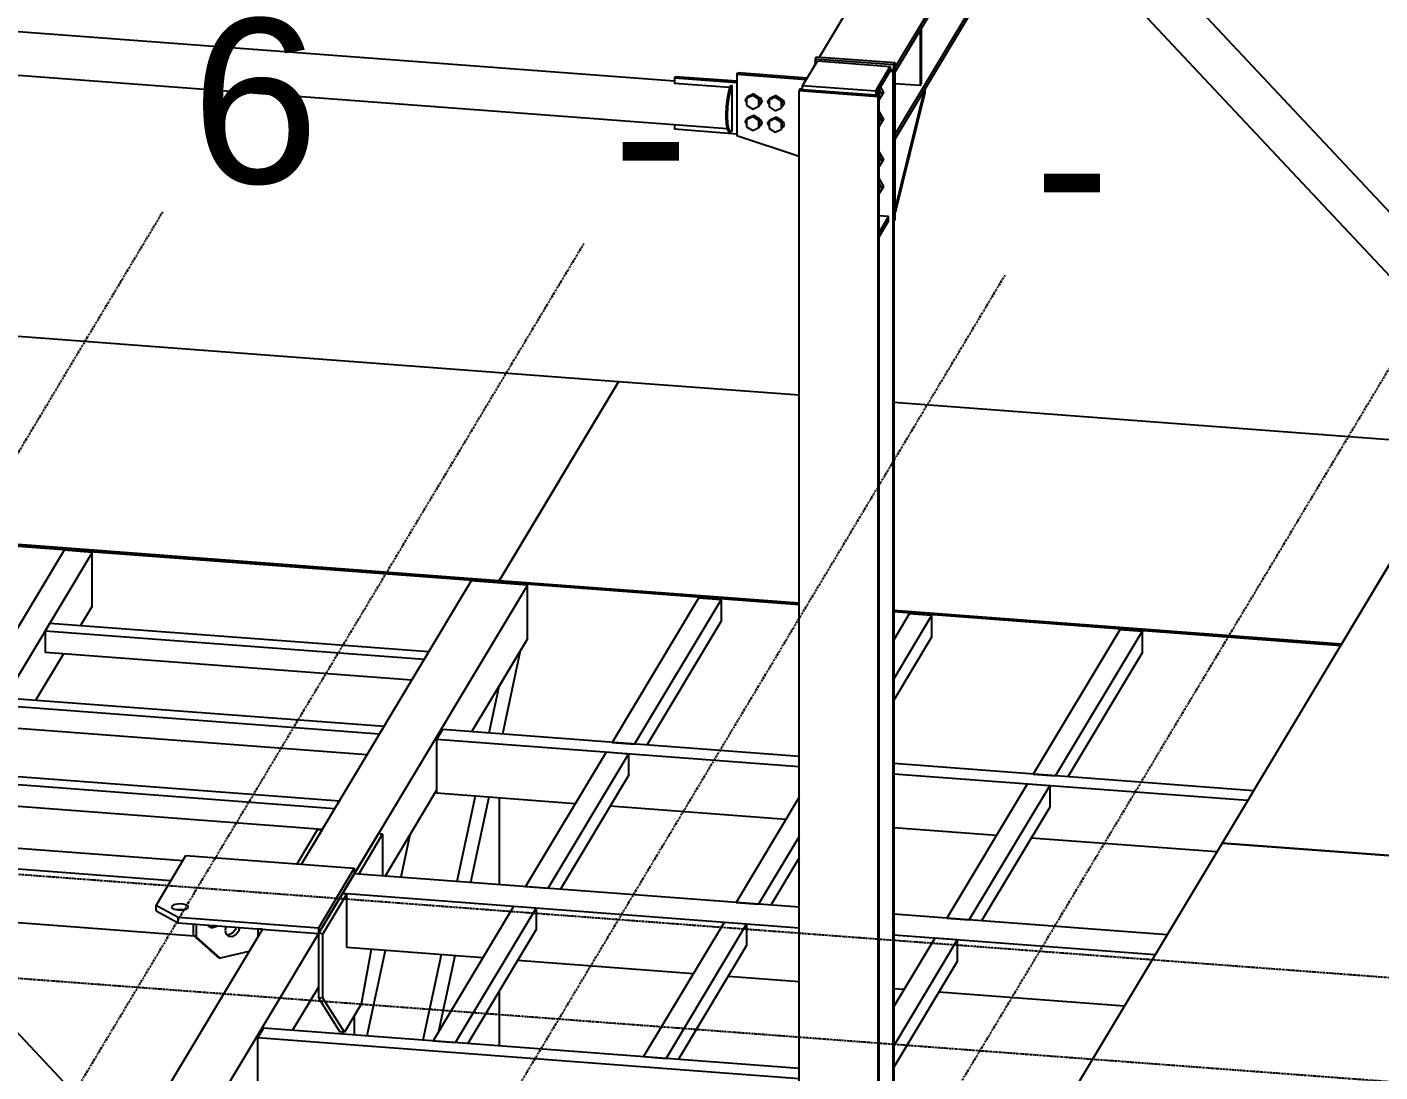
# Model space of a CAD drawing. Header units: millimetres. Extents: x -57554 to 16546, y 2142 to 98430.
# Drawn here: x -40000 to -37643, y 93065 to 94885 of the extents above; entities that cross this region are included whole.
import ezdxf

# ---------------------------------------------------------------- set-up
doc = ezdxf.new("R2010")
doc.units = ezdxf.units.MM
doc.linetypes.add('DXK_LINE_DOT3', pattern=[5.9187, 2.979, -0.9799, 0.9799, -0.9799])
doc.styles.add('Arial', font='ARIAL.TTF', dxfattribs={"height": 0.2})

msp = doc.modelspace()

# ---------------------------------------------------------------- linework, layer by layer
at = {"color": 2, "linetype": 'Continuous'}
for p, q in [((-37201, 97196.5), (-38619.2, 94832.6)), ((-38487.7, 94813.4), (-37064.1, 97186.2)), ((-38487.7, 94805.4), (-37064.1, 97178.2)), ((-38487.7, 94696.9), (-37064.1, 97069.7)), ((-38487.7, 94689), (-37064.1, 97061.8)), ((-37350.8, 94268.8), (-38197.9, 95172)), ((-37339.3, 94145.4), (-38238.6, 95104.1)), ((-38871.9, 94790.5), (-41360.5, 94977.9)), ((-38779.9, 94707.3), (-41462.1, 94909.3)), ((-38443.6, 94878.8), (-38443.6, 94782.7)), ((-38441.9, 94881.6), (-38441.9, 94785.5)), ((-38622.8, 94825.6), (-38648.4, 94783)), ((-38626.7, 94820.2), (-38628.4, 94817.3)), ((-38628.4, 94817.3), (-38627.8, 94817.2)), ((-38628.4, 94817.3), (-38628.4, 94816.2)), ((-38624.6, 94833), (-38626.7, 94829.5)), ((-38626.7, 94829.5), (-38489.7, 94819.2)), ((-38626.7, 94829.5), (-38626.7, 94820.2)), ((-38626.7, 94820.2), (-38626.1, 94820.2)), ((-38624.6, 94833), (-38487.7, 94822.7)), ((-38622.8, 94825.6), (-38495.7, 94816)), ((-38521.2, 94773.4), (-38495.7, 94816)), ((-38495.7, 94816), (-38495.7, 94808.5)), ((-38489.7, 94819.2), (-38487.7, 94822.7)), ((-38489.7, 94545.2), (-38489.7, 94819.2)), ((-38487.7, 94822.7), (-38487.7, 94548.7)), ((-38871.9, 94795.4), (-38870.3, 94798.1)), ((-38763.1, 94787.2), (-38871.9, 94795.4)), ((-38871.9, 94795.4), (-38871.9, 94786.5)), ((-38763.1, 94790.1), (-38870.3, 94798.1)), ((-38763.1, 94802), (-38761.4, 94804.8)), ((-38642.4, 94792.9), (-38763.1, 94802)), ((-38763.1, 94802), (-38763.1, 94695.4)), ((-38640.7, 94795.7), (-38761.4, 94804.8)), ((-38521.2, 94765.9), (-38495.7, 94808.5)), ((-38491.5, 94806.9), (-38496.4, 94807.3)), ((-38489.7, 94809.9), (-38495.7, 94810.3)), ((-38489.7, 94809.9), (-38491.5, 94806.9)), ((-38491.5, 94806.9), (-38491.5, 91692.9)), ((-38489.7, 94809.9), (-38489.7, 91695.9)), ((-38487.7, 94805.4), (-38487.7, 94813.4)), ((-38775.6, 94779.3), (-38871.9, 94786.5)), ((-38776.7, 94776.4), (-38779.6, 94762.9)), ((-38774.1, 94783.1), (-38776.7, 94776.4)), ((-38776.7, 94762.7), (-38773.8, 94776.2)), ((-38774.1, 94783.1), (-38771.2, 94782.9)), ((-38773.8, 94776.2), (-38771.2, 94782.9)), ((-38771.2, 94703.8), (-38771.2, 94782.9)), ((-38652.6, 94777.1), (-38654.3, 94774.1)), ((-38654.3, 94774.1), (-38517.4, 94763.8)), ((-38654.3, 91519.8), (-38654.3, 94774.1)), ((-38648.4, 94776.7), (-38652.6, 94777.1)), ((-38648.4, 94783), (-38521.2, 94773.4)), ((-38648.4, 94775.5), (-38648.4, 94783)), ((-38521.2, 94765.9), (-38648.4, 94775.5)), ((-38521.2, 94773.4), (-38521.2, 94765.9)), ((-38515.6, 94766.7), (-38520.5, 94767.1)), ((-38443.6, 94782.7), (-38487.7, 94786)), ((-38436.5, 94774.2), (-38487.7, 94567.1)), ((-38486.8, 94561.4), (-38435.7, 94768.6)), ((-38443.6, 94782.7), (-38441.9, 94785.5)), ((-38436.5, 94774.2), (-38435.7, 94775.6)), ((-38435.7, 94775.6), (-38435.7, 94768.6)), ((-38781.6, 94746.6), (-38782.2, 94730)), ((-38779.6, 94762.9), (-38781.6, 94746.6)), ((-38779.3, 94729.8), (-38778.6, 94746.4)), ((-38778.6, 94746.4), (-38776.7, 94762.7)), ((-38517.4, 94763.8), (-38515.6, 94766.7)), ((-38517.4, 94763.8), (-38517.4, 91649.8)), ((-38515.6, 94766.7), (-38515.6, 91652.7)), ((-38782.2, 94730), (-38781.6, 94715.8)), ((-38782.2, 94730), (-38779.3, 94729.8)), ((-38778.6, 94715.6), (-38779.3, 94729.8)), ((-38871.9, 94714.2), (-38871.9, 94706.5)), ((-38763.1, 94698.3), (-38871.9, 94706.5)), ((-38781.6, 94715.8), (-38779.6, 94705.9)), ((-38779.6, 94705.9), (-38776.7, 94702.1)), ((-38776.7, 94705.7), (-38778.6, 94715.6)), ((-38773.8, 94701.8), (-38776.7, 94705.7)), ((-38776.7, 94702.1), (-38773.8, 94701.8)), ((-38771.2, 94703.8), (-38773.8, 94701.8)), ((-38487.7, 94689), (-38487.7, 94696.9)), ((-38654.3, 94659.4), (-38763.1, 94695.4)), ((-38806.2, 91843), (-41406.9, 94615.8)), ((-38498.6, 94554.7), (-38515.6, 94556)), ((-38486.8, 94561.4), (-38487.7, 94567.1)), ((-38486.8, 94561.4), (-38487.7, 94561.5)), ((-38498.6, 94554.7), (-38515.6, 94526.3)), ((-38498.6, 94547.2), (-38515.6, 94518.8)), ((-38498.6, 94547.2), (-38498.6, 94554.7)), ((-38489.7, 94545.2), (-38487.7, 94548.7)), ((-38969, 94266.9), (-40106.7, 94352.5)), ((-39176.9, 93920.3), (-38969, 94266.9)), ((-38969, 94266.9), (-39176.9, 93920.3)), ((-38654.3, 94243.2), (-38969, 94266.9)), ((-37501.8, 94156.4), (-38489.7, 94230.8)), ((-37501.8, 94156.4), (-37709.7, 93809.8)), ((-39176.9, 93920.3), (-40644.1, 94030.8)), ((-40644.1, 94029.4), (-39176.9, 93918.9)), ((-40644.1, 94028), (-39176.9, 93917.5)), ((-39935, 93973.2), (-40236.4, 93470.7)), ((-39886.1, 93969.5), (-40187.5, 93467)), ((-39886.1, 93969.5), (-39935, 93973.2)), ((-39886.1, 93876), (-39886.1, 93969.5)), ((-37605.7, 93983.1), (-37917.6, 93463.3)), ((-39225.8, 93919.8), (-39521.9, 93426.2)), ((-39128, 93912.4), (-39225.8, 93919.8)), ((-39176.9, 93917.5), (-39176.9, 93920.3)), ((-38654.3, 93881), (-39176.9, 93920.3)), ((-39176.9, 93917.5), (-39176.9, 93920.3)), ((-39176.9, 93918.9), (-39176.9, 93916.1)), ((-38654.3, 93879.6), (-39176.9, 93918.9)), ((-39176.9, 93918.9), (-39176.9, 93916.1)), ((-39128, 93912.4), (-39759.7, 92859.6)), ((-38654.3, 93878.2), (-39176.9, 93917.5)), ((-39128, 93818.9), (-39128, 93912.4)), ((-39886.1, 93876), (-39906.2, 93842.4)), ((-38829.7, 93890), (-38980.4, 93638.7)), ((-38941.3, 93635.8), (-38790.5, 93887)), ((-38790.5, 93887), (-38829.7, 93890)), ((-38790.5, 93887), (-38790.5, 93849.6)), ((-38790.5, 93849.6), (-38919.8, 93634.1)), ((-37709.7, 93809.8), (-38489.7, 93868.6)), ((-37710.5, 93808.5), (-38489.7, 93867.2)), ((-37711.3, 93807.1), (-38489.7, 93865.8)), ((-38462.8, 93862.3), (-38489.7, 93817.5)), ((-38423.7, 93859.4), (-38489.7, 93749.4)), ((-38423.7, 93859.4), (-38462.8, 93862.3)), ((-38423.7, 93859.4), (-38423.7, 93822)), ((-39968.2, 93832.6), (-39959.9, 93846.5)), ((-39307.9, 93782.9), (-39968.2, 93832.6)), ((-39968.2, 93832.6), (-39968.2, 93795.2)), ((-39959.9, 93846.5), (-39299.6, 93796.8)), ((-38096, 93834.7), (-38246.8, 93583.5)), ((-38207.7, 93580.5), (-38056.9, 93831.8)), ((-38056.9, 93831.8), (-38096, 93834.7)), ((-38056.9, 93831.8), (-38056.9, 93794.4)), ((-39128, 93818.9), (-39225, 93657.1)), ((-38423.7, 93822), (-38489.7, 93712)), ((-39936, 93792.8), (-39984.2, 93712.5)), ((-39329.4, 93747.1), (-39968.2, 93795.2)), ((-39299.6, 93796.8), (-39307.9, 93782.9)), ((-39140.4, 93798.2), (-39177.9, 93735.7)), ((-39140.4, 93798.2), (-39171.5, 93653.1)), ((-38056.9, 93794.4), (-38186.2, 93578.9)), ((-39177.9, 93735.7), (-39195.2, 93654.9)), ((-40037.8, 93716.5), (-39377.6, 93666.8)), ((-39385.9, 93652.9), (-40046.1, 93702.7)), ((-39407.4, 93617.2), (-40046.1, 93665.3)), ((-39377.6, 93666.8), (-39385.9, 93652.9)), ((-39275.8, 93661), (-39286.2, 93643.6)), ((-38654.3, 93614.2), (-39275.8, 93661)), ((-38654.3, 93596), (-39286.2, 93643.6)), ((-39286.2, 93643.6), (-39286.2, 93550.1)), ((-38980.4, 93638.7), (-38941.3, 93635.8)), ((-38990.8, 93621.4), (-39131.1, 93387.5)), ((-39092, 93384.5), (-38951.7, 93618.4)), ((-38951.7, 93618.4), (-38990.8, 93621.4)), ((-38951.7, 93618.4), (-38951.7, 93581)), ((-37862.8, 93554.5), (-38489.7, 93601.8)), ((-39463.9, 93523), (-40124.1, 93572.7)), ((-40115.8, 93586.6), (-39455.5, 93536.9)), ((-38951.7, 93581), (-39070.5, 93382.9)), ((-37873.2, 93537.2), (-38489.7, 93583.6)), ((-38257.2, 93566.1), (-38397.5, 93332.2)), ((-38218, 93563.2), (-38257.2, 93566.1)), ((-38246.8, 93583.5), (-38207.7, 93580.5)), ((-39286.2, 93555.2), (-39375.8, 93405.9)), ((-39044.5, 93531.9), (-39286.2, 93550.1)), ((-39218.8, 93545), (-39250.6, 93396.5)), ((-39195.1, 93543.3), (-39226.9, 93394.7)), ((-39176.9, 93541.9), (-39176.9, 93390.9)), ((-39176.9, 93541.9), (-39176.9, 93390.9)), ((-38654.3, 93543.2), (-38764.3, 93359.8)), ((-38358.4, 93329.3), (-38218, 93563.2)), ((-38218, 93563.2), (-38218, 93525.8)), ((-39485.3, 93487.2), (-40124.1, 93535.3)), ((-39455.5, 93536.9), (-39463.9, 93523)), ((-38677.7, 93504.3), (-38983.9, 93527.3)), ((-38218, 93525.8), (-38336.9, 93327.7)), ((-39728.3, 93432.4), (-40340.2, 93478.5)), ((-39493.5, 93487.2), (-39529.7, 93426.8)), ((-39485.7, 93486.6), (-39521.9, 93426.2)), ((-39493.5, 93487.2), (-39485.7, 93486.6)), ((-39387.9, 93479.2), (-39429.5, 93409.9)), ((-39421.6, 93409.3), (-39380.1, 93478.7)), ((-39380.1, 93478.7), (-39387.9, 93479.2)), ((-39380.1, 93478.7), (-39380.1, 93406.2)), ((-39332.6, 93477.9), (-39348.4, 93403.8)), ((-38654.3, 93475), (-38725.2, 93356.9)), ((-38310.9, 93476.7), (-38489.7, 93490.1)), ((-37926.9, 93447.8), (-38250.3, 93472.1)), ((-37917.6, 93463.3), (-38229.5, 92943.5)), ((-37917.6, 93463.3), (-36939.4, 93389.6)), ((-36939.4, 93389.6), (-37917.6, 93463.3)), ((-39749.1, 93397.8), (-40303.6, 93439.5)), ((-39774.9, 93354.7), (-39722.9, 93441.4)), ((-39722.9, 93441.4), (-39429.5, 93419.3)), ((-38654.3, 93437.6), (-38703.7, 93355.3)), ((-39429.5, 93419.3), (-39491.8, 93315.3)), ((-39491.8, 93306), (-39429.5, 93409.9)), ((-39429.5, 93409.9), (-39450.3, 93375.3)), ((-39429.5, 93419.3), (-39429.5, 93409.9)), ((-38654.3, 93351.6), (-39429.5, 93409.9)), ((-39421.6, 93409.3), (-39429.5, 93409.9)), ((-39131.1, 93387.5), (-39092, 93384.5)), ((-39736.4, 93333.7), (-39774.9, 93354.7)), ((-39774.9, 93345.4), (-39774.9, 93354.7)), ((-39744.3, 93355.5), (-39747.8, 93353.1)), ((-39747.8, 93353.1), (-39747.4, 93350.3)), ((-39737.7, 93357), (-39744.3, 93355.5)), ((-39730, 93357.2), (-39737.7, 93357)), ((-39723.1, 93355.9), (-39730, 93357.2)), ((-39718.8, 93353.6), (-39723.1, 93355.9)), ((-39718.4, 93350.9), (-39718.8, 93353.6)), ((-39450.3, 93375.3), (-39491.8, 93306)), ((-39442.4, 93374.7), (-39484, 93305.4)), ((-38654.3, 93315.3), (-39450.3, 93375.3)), ((-39450.3, 93375.3), (-39442.4, 93374.7)), ((-39442.4, 93281.2), (-39442.4, 93374.7)), ((-38764.3, 93359.8), (-38725.2, 93356.9)), ((-39708.3, 93301.2), (-40209.3, 93338.9)), ((-39774.9, 93345.4), (-39736.4, 93324.4)), ((-39747.4, 93350.3), (-39743.1, 93348)), ((-39743.1, 93348), (-39736.2, 93346.8)), ((-39739.3, 93347.3), (-39737.7, 93347.7)), ((-39737.7, 93347.7), (-39730, 93347.8)), ((-39491.8, 93315.3), (-39736.4, 93333.7)), ((-39736.4, 93324.4), (-39736.4, 93333.7)), ((-39736.2, 93346.8), (-39728.5, 93346.9)), ((-39730, 93347.8), (-39726.9, 93347.3)), ((-39728.5, 93346.9), (-39722, 93348.4)), ((-39722, 93348.4), (-39718.4, 93350.9)), ((-39151.9, 93352.8), (-39292.3, 93118.9)), ((-39253.1, 93115.9), (-39112.8, 93349.9)), ((-39112.8, 93349.9), (-39151.9, 93352.8)), ((-39112.8, 93349.9), (-39112.8, 93312.5)), ((-38013.6, 93303.3), (-38489.7, 93339.2)), ((-38397.5, 93332.2), (-38358.4, 93329.3)), ((-39589.6, 93313.3), (-39822, 92926)), ((-39736.4, 93324.4), (-39491.8, 93306)), ((-39710.4, 93322.4), (-39710.4, 93303)), ((-39705, 93322), (-39705, 93300.1)), ((-39684, 93320.4), (-39684, 93318.9)), ((-39678.6, 93315.9), (-39684, 93318.9)), ((-39671.8, 93319.5), (-39678.6, 93315.9)), ((-39678.6, 93315.9), (-39670.2, 93317.9)), ((-39667.7, 93319.2), (-39670.2, 93317.9)), ((-39653.2, 93318.1), (-39654.7, 93311.6)), ((-39654.7, 93311.6), (-39653, 93305)), ((-39641.2, 93306.8), (-39647.5, 93303.5)), ((-39636.6, 93313), (-39641.2, 93306.8)), ((-39635.8, 93316.8), (-39636.6, 93313)), ((-39635.8, 93303.8), (-39631.2, 93310)), ((-39629.7, 93316.3), (-39631.2, 93310)), ((-39589.6, 93313.3), (-39597.5, 93313.9)), ((-39597.5, 93313.9), (-39597.5, 93300.3)), ((-39491.8, 93315.3), (-39491.8, 93306)), ((-39484, 93305.4), (-39491.8, 93306)), ((-39491.8, 93306), (-39491.8, 93193.7)), ((-39112.8, 93312.5), (-39231.7, 93114.3)), ((-38785.1, 93325.2), (-38925.5, 93091.3)), ((-38886.3, 93088.3), (-38746, 93322.2)), ((-38746, 93322.2), (-38785.1, 93325.2)), ((-38746, 93322.2), (-38746, 93284.8)), ((-39710.4, 93303), (-39705, 93300.1)), ((-39710.4, 93303), (-39668.5, 93265.9)), ((-39663, 93263), (-39705, 93300.1)), ((-39653, 93305), (-39648.4, 93300.9)), ((-39647.5, 93303.5), (-39651.5, 93303.8)), ((-39648.4, 93300.9), (-39642.1, 93300.5)), ((-39642.1, 93300.5), (-39635.8, 93303.8)), ((-39484, 93193.2), (-39484, 93305.4)), ((-38746, 93284.8), (-38864.9, 93086.7)), ((-38034.4, 93268.6), (-38489.7, 93302.9)), ((-38418.3, 93297.6), (-38489.7, 93178.5)), ((-38379.2, 93294.6), (-38489.7, 93110.3)), ((-38379.2, 93294.6), (-38418.3, 93297.6)), ((-38379.2, 93294.6), (-38379.2, 93257.2)), ((-39668.5, 93265.9), (-39663, 93263)), ((-39613, 93274.5), (-39663, 93263)), ((-39205.6, 93263.3), (-39442.4, 93281.2)), ((-39399.8, 93278), (-39417.5, 93182.5)), ((-39375.8, 93276.2), (-39407.7, 93127.6)), ((-39278, 93268.8), (-39309.8, 93120.2)), ((-39254.3, 93267), (-39282.6, 93135)), ((-38838.8, 93235.7), (-39145, 93258.8)), ((-38379.2, 93257.2), (-38489.7, 93072.9)), ((-39491.8, 93212.5), (-39536.9, 93137.3)), ((-38654.3, 93221.8), (-38778.2, 93231.1)), ((-39484, 93193.2), (-39491.8, 93193.7)), ((-39491.8, 93193.7), (-39454.4, 93134.6)), ((-39446.6, 93134), (-39484, 93193.2)), ((-39176.9, 93205.6), (-39176.9, 93110.2)), ((-39176.9, 93205.6), (-39176.9, 93110.2)), ((-38472, 93208.1), (-38489.7, 93209.4)), ((-38088, 93179.2), (-38411.4, 93203.5)), ((-39417.5, 93182.5), (-39446.6, 93134)), ((-39587.7, 93141.1), (-39598.1, 93123.8)), ((-38654.3, 93070.8), (-39587.7, 93141.1)), ((-39429.5, 93162.5), (-39429.5, 93129.2)), ((-38654.3, 93052.7), (-39598.1, 93123.8)), ((-39598.1, 93123.8), (-39598.1, 93030.3)), ((-39446.6, 93134), (-39454.4, 93134.6)), ((-39450.3, 93134.2), (-39450.3, 93130.8)), ((-39292.3, 93118.9), (-39253.1, 93115.9)), ((-38925.5, 93091.3), (-38886.3, 93088.3))]:
    msp.add_line(p, q, dxfattribs=at)
at = {"color": 6, "linetype": 'Continuous'}
for p, q in [((-38733.7, 94768.2), (-38744.5, 94763.1)), ((-38735.4, 94765.4), (-38733.7, 94768.2)), ((-38723, 94761.5), (-38733.7, 94768.2)), ((-38516, 94767.6), (-38516.9, 94766.8)), ((-38515, 94771.3), (-38516, 94767.6)), ((-38515, 94771.3), (-38515.9, 94774.8)), ((-38514.4, 94768.7), (-38515.6, 94766.5)), ((-38509.6, 94767.3), (-38515.6, 94757.8)), ((-38515.4, 94775.7), (-38514.4, 94773.9)), ((-38507.6, 94770.7), (-38515.2, 94758.7)), ((-38509.6, 94767.3), (-38514.9, 94776.4)), ((-38514.4, 94773.9), (-38514, 94771.2)), ((-38514, 94771.2), (-38514.4, 94768.7)), ((-38512.8, 94779.9), (-38507.6, 94770.7)), ((-38507.6, 94770.7), (-38509.6, 94767.3)), ((-38747.9, 94757.4), (-38747.4, 94759.9)), ((-38747.4, 94754.9), (-38747.9, 94757.4)), ((-38747.4, 94759.9), (-38745.9, 94761.9)), ((-38746.1, 94753), (-38747.4, 94754.9)), ((-38735.4, 94765.4), (-38746.1, 94760.3)), ((-38746.1, 94760.3), (-38744.5, 94763.1)), ((-38746.1, 94760.3), (-38746.1, 94748.4)), ((-38746.1, 94748.4), (-38735.4, 94741.7)), ((-38745.9, 94761.9), (-38744.8, 94762.5)), ((-38735.4, 94765.4), (-38724.6, 94758.7)), ((-38735.4, 94741.7), (-38724.6, 94746.8)), ((-38724.6, 94758.7), (-38723, 94761.5)), ((-38724.6, 94746.8), (-38724.6, 94758.7)), ((-38724.6, 94746.8), (-38723, 94749.6)), ((-38723, 94749.6), (-38723, 94761.5)), ((-38723, 94761.1), (-38721.5, 94760.1)), ((-38721.5, 94750.8), (-38723, 94750)), ((-38721.5, 94760.1), (-38720.1, 94757.8)), ((-38720.1, 94752.8), (-38721.5, 94750.8)), ((-38720.1, 94757.8), (-38719.5, 94755.3)), ((-38719.5, 94755.3), (-38720.1, 94752.8)), ((-38708.8, 94754.5), (-38708.3, 94756.9)), ((-38708.3, 94751.9), (-38708.8, 94754.5)), ((-38708.3, 94756.9), (-38706.8, 94758.9)), ((-38707, 94750.1), (-38708.3, 94751.9)), ((-38696.3, 94762.5), (-38707, 94757.4)), ((-38707, 94757.4), (-38705.3, 94760.1)), ((-38707, 94757.4), (-38707, 94745.5)), ((-38707, 94745.5), (-38696.3, 94738.7)), ((-38706.8, 94758.9), (-38705.7, 94759.5)), ((-38694.6, 94765.3), (-38705.3, 94760.1)), ((-38696.3, 94762.5), (-38694.6, 94765.3)), ((-38696.3, 94762.5), (-38685.5, 94755.8)), ((-38696.3, 94738.7), (-38685.5, 94743.9)), ((-38683.8, 94758.5), (-38694.6, 94765.3)), ((-38685.5, 94755.8), (-38683.8, 94758.5)), ((-38685.5, 94743.9), (-38685.5, 94755.8)), ((-38685.5, 94743.9), (-38683.8, 94746.6)), ((-38683.8, 94746.6), (-38683.8, 94758.5)), ((-38683.8, 94758.1), (-38682.4, 94757.1)), ((-38682.4, 94747.8), (-38683.8, 94747.1)), ((-38682.4, 94757.1), (-38680.9, 94754.9)), ((-38680.9, 94749.9), (-38682.4, 94747.8)), ((-38680.9, 94754.9), (-38680.4, 94752.3)), ((-38680.4, 94752.3), (-38680.9, 94749.9)), ((-38515.2, 94758.7), (-38515.6, 94758)), ((-38747.9, 94720), (-38747.4, 94722.5)), ((-38747.4, 94717.5), (-38747.9, 94720)), ((-38747.4, 94722.5), (-38745.9, 94724.5)), ((-38735.4, 94728), (-38746.1, 94722.9)), ((-38746.1, 94722.9), (-38744.5, 94725.7)), ((-38746.1, 94722.9), (-38746.1, 94711)), ((-38745.9, 94724.5), (-38744.8, 94725.1)), ((-38733.7, 94730.8), (-38744.5, 94725.7)), ((-38735.4, 94728), (-38733.7, 94730.8)), ((-38735.4, 94728), (-38724.6, 94721.3)), ((-38723, 94724.1), (-38733.7, 94730.8)), ((-38724.6, 94721.3), (-38723, 94724.1)), ((-38724.6, 94709.4), (-38724.6, 94721.3)), ((-38723, 94712.2), (-38723, 94724.1)), ((-38723, 94723.7), (-38721.5, 94722.6)), ((-38721.5, 94722.6), (-38720.1, 94720.4)), ((-38720.1, 94720.4), (-38719.5, 94717.9)), ((-38708.3, 94719.5), (-38706.8, 94721.5)), ((-38696.3, 94725.1), (-38707, 94720)), ((-38707, 94720), (-38705.3, 94722.7)), ((-38707, 94720), (-38707, 94708.1)), ((-38706.8, 94721.5), (-38705.7, 94722.1)), ((-38694.6, 94727.9), (-38705.3, 94722.7)), ((-38696.3, 94725.1), (-38694.6, 94727.9)), ((-38696.3, 94725.1), (-38685.5, 94718.3)), ((-38683.8, 94721.1), (-38694.6, 94727.9)), ((-38685.5, 94718.3), (-38683.8, 94721.1)), ((-38683.8, 94709.2), (-38683.8, 94721.1)), ((-38683.8, 94720.7), (-38682.4, 94719.7)), ((-38515.6, 94737.2), (-38515.2, 94737.2)), ((-38515.6, 94736.4), (-38515.2, 94737.2)), ((-38509.6, 94720.5), (-38515.6, 94730.9)), ((-38515.6, 94729.4), (-38514.4, 94727.1)), ((-38515, 94724.5), (-38515.6, 94726.9)), ((-38515.6, 94722.3), (-38515, 94724.5)), ((-38514.4, 94721.9), (-38515.6, 94719.8)), ((-38509.6, 94720.5), (-38515.6, 94711.1)), ((-38515.2, 94737.2), (-38507.6, 94724)), ((-38507.6, 94724), (-38515.2, 94711.9)), ((-38514.4, 94727.1), (-38514, 94724.5)), ((-38514, 94724.5), (-38514.4, 94721.9)), ((-38507.6, 94724), (-38509.6, 94720.5)), ((-38746.1, 94715.6), (-38747.4, 94717.5)), ((-38746.1, 94711), (-38735.4, 94704.3)), ((-38735.4, 94704.3), (-38724.6, 94709.4)), ((-38724.6, 94709.4), (-38723, 94712.2)), ((-38721.5, 94713.4), (-38723, 94712.6)), ((-38720.1, 94715.4), (-38721.5, 94713.4)), ((-38719.5, 94717.9), (-38720.1, 94715.4)), ((-38708.8, 94717.1), (-38708.3, 94719.5)), ((-38708.3, 94714.5), (-38708.8, 94717.1)), ((-38707, 94712.6), (-38708.3, 94714.5)), ((-38707, 94708.1), (-38696.3, 94701.3)), ((-38696.3, 94701.3), (-38685.5, 94706.5)), ((-38685.5, 94706.5), (-38685.5, 94718.3)), ((-38685.5, 94706.5), (-38683.8, 94709.2)), ((-38682.4, 94710.4), (-38683.8, 94709.6)), ((-38682.4, 94719.7), (-38680.9, 94717.5)), ((-38680.9, 94712.5), (-38682.4, 94710.4)), ((-38680.9, 94717.5), (-38680.4, 94714.9)), ((-38680.4, 94714.9), (-38680.9, 94712.5)), ((-38515.2, 94711.9), (-38515.6, 94711.2)), ((-38515.6, 94667.1), (-38515.2, 94667)), ((-38515.6, 94666.3), (-38515.2, 94667)), ((-38509.6, 94650.4), (-38515.6, 94660.7)), ((-38515.6, 94659.3), (-38514.4, 94657)), ((-38515, 94654.4), (-38515.6, 94656.7)), ((-38515.6, 94652.2), (-38515, 94654.4)), ((-38514.4, 94651.8), (-38515.6, 94649.6)), ((-38509.6, 94650.4), (-38515.6, 94640.9)), ((-38515.2, 94667), (-38507.6, 94653.9)), ((-38507.6, 94653.9), (-38515.2, 94641.8)), ((-38514.4, 94657), (-38514, 94654.3)), ((-38514, 94654.3), (-38514.4, 94651.8)), ((-38507.6, 94653.9), (-38509.6, 94650.4)), ((-38515.2, 94641.8), (-38515.6, 94641.1)), ((-38515.6, 94620.3), (-38515.2, 94620.3)), ((-38515.6, 94619.6), (-38515.2, 94620.3)), ((-38509.6, 94603.6), (-38515.6, 94614)), ((-38515.6, 94612.5), (-38514.4, 94610.2)), ((-38515, 94607.7), (-38515.6, 94610)), ((-38515.6, 94605.4), (-38515, 94607.7)), ((-38514.4, 94605), (-38515.6, 94602.9)), ((-38509.6, 94603.6), (-38515.6, 94594.2)), ((-38515.2, 94620.3), (-38507.6, 94607.1)), ((-38507.6, 94607.1), (-38515.2, 94595)), ((-38514.4, 94610.2), (-38514, 94607.6)), ((-38514, 94607.6), (-38514.4, 94605)), ((-38507.6, 94607.1), (-38509.6, 94603.6)), ((-38515.2, 94595), (-38515.6, 94594.3))]:
    msp.add_line(p, q, dxfattribs=at)
at = {"color": 1, "linetype": 'DXK_LINE_DOT3'}
for p, q in [((-55607, 94583.3), (-34068.7, 92961.3)), ((-42772.6, 89546.6), (-39763.2, 94562.7)), ((-42038.9, 89491.3), (-39029.5, 94507.4)), ((-41305.3, 89436.1), (-38295.9, 94452.2)), ((-55711, 94410), (-34172.7, 92788)), ((-40571.7, 89380.8), (-37562.3, 94396.9))]:
    msp.add_line(p, q, dxfattribs=at)

# ---------------------------------------------------------------- texts
at = {"color": 5, "linetype": 'Continuous', "style": 'Arial'}
for s, p in [('6', (-39713.2, 94612.7)), ('-', (-38979.5, 94557.4)), ('-', (-38245.9, 94502.2))]:
    msp.add_text(s, height=286.5, dxfattribs=at).set_placement(p)

doc.saveas('drawing.dxf')
